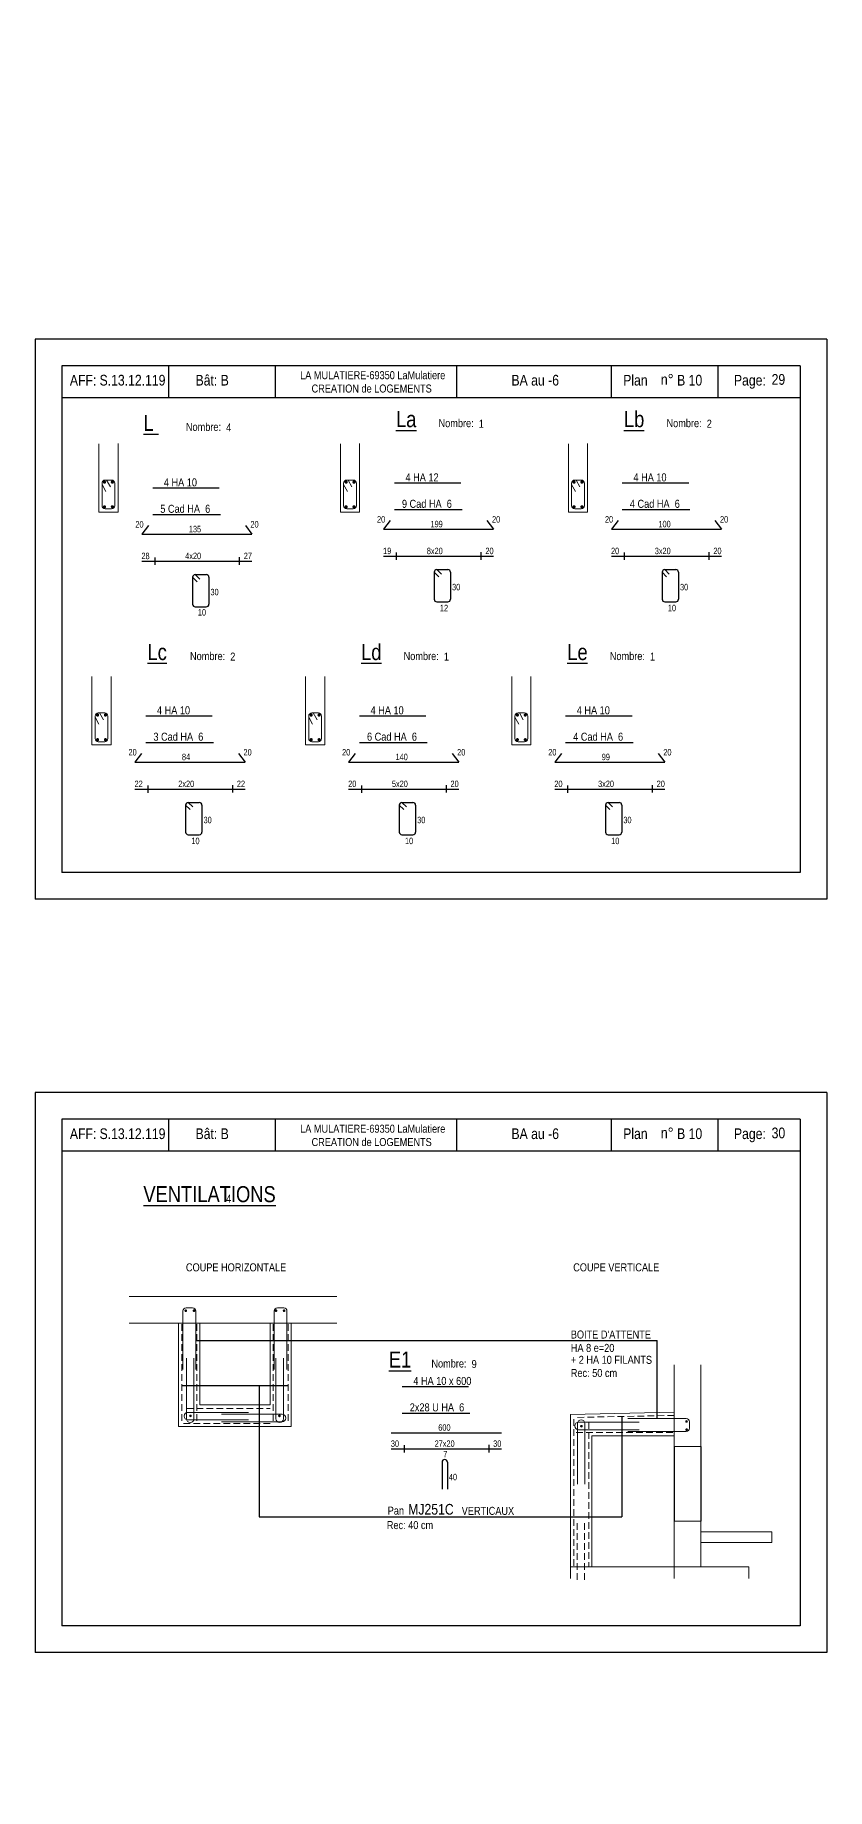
# Model space of a CAD drawing. Header units: metres. Extents: x -9927 to 45032, y -190416 to 12166.
# Drawn here: x -754 to 731, y -128105 to -124817 of the extents above; entities that cross this region are included whole.
import ezdxf

# ---------------------------------------------------------------- set-up
doc = ezdxf.new("R2010")
doc.units = ezdxf.units.M
doc.header["$PDMODE"] = 65
doc.linetypes.add('CACHE2', pattern=[0.1875, 0.125, -0.0625])
for name, color, linetype in [('01_cote_gen', 4, 'Continuous'), ('01_fenetres', 171, 'Continuous'), ('01_linteaux', 3, 'Continuous'), ('01_murs_coup', 5, 'Continuous'), ('01_poch_BN', 9, 'Continuous'), ('01_poch_murs', 251, 'Continuous'), ('01_sem', 42, 'Continuous'), ('01_texte', 230, 'Continuous'), ('AA_COTES', 2, 'Continuous')]:
    doc.layers.add(name, color=color, linetype=linetype)
doc.styles.add('STYLE2', font='ARIALN.TTF')
doc.dimstyles.new('JB25', dxfattribs={"dimscale": 0.1, "dimtxt": 150, "dimasz": 17, "dimexe": 0.1, "dimexo": 0.1, "dimgap": 0.09, "dimtad": 1, "dimdec": 1, "dimlfac": 0.5, "dimdsep": 46, "dimtxsty": 'STYLE2', "dimblk1": 'BOND_G', "dimblk2": 'BOND_D', "dimsah": 1, "dimcen": 1.5, "dimdle": 0.01, "dimse1": 1, "dimse2": 1, "dimclrd": 4, "dimclre": 2, "dimclrt": 5, "dimadec": 0, "dimazin": 0, "dimtfac": 2.333333, "dimtdec": 1, "dimtix": 1, "dimtmove": 2, "dimatfit": 3, "dimldrblk": 'BOND_G', "dimfxl": 1, "dimtolj": 1, "dimtzin": 0, "dimarcsym": 0})

# ---------------------------------------------------------------- blocks, each defined once
blk = doc.blocks.new('BOND_G')
at = {"layer": 'AA_COTES', "color": 0}
for p, q in [((5, 0), (-5, 0)), ((1.8, 1.8), (-1.8, -1.8)), ((0, -5), (0, 15))]:
    blk.add_line(p, q, dxfattribs=at)
blk = doc.blocks.new('BOND_D')
at = {"layer": 'AA_COTES', "color": 0}
for p, q in [((5, 0), (-5, 0)), ((-1.8, -1.8), (1.8, 1.8)), ((0, 5), (0, -15))]:
    blk.add_line(p, q, dxfattribs=at)
blk = doc.blocks.new('*D1681')
at = {"layer": '01_poch_murs', "color": 4, "lineweight": -2, "transparency": 16777216}
blk.add_line((-184.6, 82.3), (-158, 82.3), dxfattribs=at)
at = {"layer": 'DEFPOINTS', "color": 0, "lineweight": 0, "transparency": 16777216}
for p in [(-156.3, 82.3), (-186.3, 0), (-156.3, -170313.1)]:
    blk.add_point(p, dxfattribs=at)
at = {"layer": '01_poch_murs', "color": 4, "lineweight": -2, "transparency": 16777216, "xscale": 1.7, "yscale": 1.7, "zscale": 1.7, "rotation": 180}
blk.add_blockref('BOND_G', (-186.3, 82.3), dxfattribs=at)
at = {"layer": '01_poch_murs', "color": 4, "lineweight": -2, "transparency": 16777216, "xscale": 1.7, "yscale": 1.7, "zscale": 1.7}
blk.add_blockref('BOND_D', (-156.3, 82.3), dxfattribs=at)
at = {"layer": '01_poch_murs', "color": 5, "transparency": 16777216, "insert": (-171.3, 90), "char_height": 15, "attachment_point": 5, "style": 'STYLE2'}
blk.add_mtext('\\A1;15', dxfattribs=at)

msp = doc.modelspace()

# ---------------------------------------------------------------- linework, layer by layer
at = {"layer": '01_cote_gen', "lineweight": 0}
for p, q in [((-484.7, -127231.77), (-484.7, -127425.77)), ((-444.91, -127231.77), (-444.91, -127385.14)), ((-313.13, -127231.77), (-313.13, -127385.14)), ((-273.34, -127231.77), (-273.34, -127425.77))]:
    msp.add_line(p, q, dxfattribs=at)
at = {"layer": '01_fenetres', "ltscale": 30}
for p, q in [((-703.86, -125436.84), (-703.86, -126386.84)), ((-703.86, -125436.84), (-703.86, -126386.84)), ((-703.86, -125436.84), (-703.86, -126386.84)), ((681.14, -125436.84), (-703.86, -125436.84)), ((-503.86, -125436.84), (-503.86, -125496.84)), ((-303.46, -125436.84), (-303.46, -125496.84)), ((36.71, -125436.84), (36.71, -125496.84)), ((327.01, -125496.84), (327.01, -125436.84)), ((527.01, -125496.84), (527.01, -125436.84)), ((681.14, -125436.84), (681.14, -126386.84)), ((681.14, -125496.84), (-703.86, -125496.84)), ((681.14, -126386.84), (-703.86, -126386.84)), ((-703.86, -126849.45), (-703.86, -127799.45)), ((-703.86, -126849.45), (-703.86, -127799.45)), ((-703.86, -126849.45), (-703.86, -127799.45)), ((681.14, -126849.45), (-703.86, -126849.45)), ((-503.86, -126849.45), (-503.86, -126909.45)), ((-303.46, -126849.45), (-303.46, -126909.45)), ((36.71, -126849.45), (36.71, -126909.45)), ((327.01, -126909.45), (327.01, -126849.45)), ((527.01, -126909.45), (527.01, -126849.45)), ((681.14, -126849.45), (681.14, -127799.45)), ((681.14, -126909.45), (-703.86, -126909.45)), ((681.14, -127799.45), (-703.86, -127799.45))]:
    msp.add_line(p, q, dxfattribs=at)
at = {"layer": '01_linteaux', "linetype": 'ByBlock', "lineweight": 18}
for p, q in [((-634.28, -125583.15), (-634.28, -125711.22)), ((-598.28, -125582.63), (-598.28, -125711.22)), ((-181.16, -125583.15), (-181.16, -125711.22)), ((-145.16, -125582.63), (-145.16, -125711.22)), ((246.3, -125583.15), (246.3, -125711.22)), ((282.3, -125582.63), (282.3, -125711.22)), ((-628.28, -125657.22), (-628.28, -125699.22)), ((-628.28, -125659.38), (-621.05, -125672.37)), ((-622.28, -125651.22), (-610.28, -125651.22)), ((-619.89, -125651.22), (-612.66, -125664.2)), ((-604.28, -125657.22), (-604.28, -125699.22)), ((-175.16, -125657.22), (-175.16, -125699.22)), ((-175.16, -125659.38), (-167.93, -125672.37)), ((-169.16, -125651.22), (-157.16, -125651.22)), ((-166.77, -125651.22), (-159.54, -125664.2)), ((-151.16, -125657.22), (-151.16, -125699.22)), ((252.3, -125657.22), (252.3, -125699.22)), ((252.3, -125659.38), (259.53, -125672.37)), ((258.3, -125651.22), (270.3, -125651.22)), ((260.7, -125651.22), (267.93, -125664.2)), ((276.3, -125657.22), (276.3, -125699.22)), ((-634.28, -125711.22), (-612.28, -125711.22)), ((-622.28, -125705.22), (-610.28, -125705.22)), ((-612.28, -125711.22), (-598.28, -125711.22)), ((-612.28, -125711.22), (-612.28, -125711.22)), ((-181.16, -125711.22), (-159.16, -125711.22)), ((-169.16, -125705.22), (-157.16, -125705.22)), ((-159.16, -125711.22), (-145.16, -125711.22)), ((-159.16, -125711.22), (-159.16, -125711.22)), ((246.3, -125711.22), (268.3, -125711.22)), ((258.3, -125705.22), (270.3, -125705.22)), ((268.3, -125711.22), (282.3, -125711.22)), ((268.3, -125711.22), (268.3, -125711.22)), ((-647.24, -126019.76), (-647.24, -126147.83)), ((-611.24, -126019.25), (-611.24, -126147.83)), ((-246.64, -126019.76), (-246.64, -126147.83)), ((-210.64, -126019.25), (-210.64, -126147.83)), ((140.03, -126019.76), (140.03, -126147.83)), ((176.03, -126019.25), (176.03, -126147.83)), ((-635.24, -126087.83), (-623.24, -126087.83)), ((-632.85, -126087.83), (-625.62, -126100.82)), ((-234.64, -126087.83), (-222.64, -126087.83)), ((-232.25, -126087.83), (-225.02, -126100.82)), ((152.03, -126087.83), (164.03, -126087.83)), ((154.42, -126087.83), (161.65, -126100.82)), ((-641.24, -126093.83), (-641.24, -126135.83)), ((-641.24, -126096), (-634.01, -126108.98)), ((-617.24, -126093.83), (-617.24, -126135.83)), ((-240.64, -126093.83), (-240.64, -126135.83)), ((-240.64, -126096), (-233.41, -126108.98)), ((-216.64, -126093.83), (-216.64, -126135.83)), ((146.03, -126093.83), (146.03, -126135.83)), ((146.03, -126096), (153.26, -126108.98)), ((170.03, -126093.83), (170.03, -126135.83)), ((-647.24, -126147.83), (-625.24, -126147.83)), ((-635.24, -126141.83), (-623.24, -126141.83)), ((-625.24, -126147.83), (-611.24, -126147.83)), ((-625.24, -126147.83), (-625.24, -126147.83)), ((-246.64, -126147.83), (-224.64, -126147.83)), ((-234.64, -126141.83), (-222.64, -126141.83)), ((-224.64, -126147.83), (-210.64, -126147.83)), ((-224.64, -126147.83), (-224.64, -126147.83)), ((140.03, -126147.83), (162.03, -126147.83)), ((152.03, -126141.83), (164.03, -126141.83)), ((162.03, -126147.83), (176.03, -126147.83)), ((162.03, -126147.83), (162.03, -126147.83))]:
    msp.add_line(p, q, dxfattribs=at)
at = {"layer": '01_linteaux', "linetype": 'Continuous'}
for p, q in [((-370.8, -125795.97), (-370.8, -125809.92)), ((-100.43, -125793.99), (106.03, -125793.99)), ((-76.42, -125787.28), (-76.42, -125800.69)), ((82.32, -125786.62), (82.32, -125800.57)), ((327.04, -125793.99), (533.5, -125793.99)), ((351.05, -125787.28), (351.05, -125800.69)), ((509.79, -125786.62), (509.79, -125800.57)), ((-553.55, -125803.33), (-347.09, -125803.33)), ((-529.54, -125796.63), (-529.54, -125810.04)), ((-453.48, -125828.38), (-432.86, -125828.38)), ((-453.48, -125828.38), (-445.07, -125836.7)), ((-5.36, -125824.04), (-5.36, -125874.56)), ((-5.36, -125824.04), (3.05, -125832.36)), ((-0.36, -125819.04), (20.27, -125819.04)), ((-0.36, -125819.04), (8.05, -125827.36)), ((25.27, -125824.04), (25.27, -125874.56)), ((422.11, -125824.04), (422.11, -125874.56)), ((422.11, -125824.04), (430.51, -125832.36)), ((427.11, -125819.04), (447.73, -125819.04)), ((427.11, -125819.04), (435.51, -125827.36)), ((452.73, -125824.04), (452.73, -125874.56)), ((-458.48, -125833.38), (-458.48, -125883.91)), ((-458.48, -125833.38), (-450.07, -125841.7)), ((-427.86, -125833.38), (-427.86, -125883.91)), ((-453.48, -125888.91), (-432.86, -125888.91)), ((-427.86, -125881.88), (-427.86, -125883.91)), ((-0.36, -125879.56), (20.27, -125879.56)), ((25.27, -125872.53), (25.27, -125874.56)), ((427.11, -125879.56), (447.73, -125879.56)), ((452.73, -125872.53), (452.73, -125874.56)), ((-383.76, -126223.24), (-383.76, -126237.19)), ((16.84, -126223.24), (16.84, -126237.19)), ((403.51, -126223.24), (403.51, -126237.19)), ((-566.51, -126230.6), (-360.05, -126230.6)), ((-542.5, -126223.89), (-542.5, -126237.31)), ((-466.44, -126255.65), (-445.82, -126255.65)), ((-466.44, -126255.65), (-458.03, -126263.97)), ((-165.91, -126230.6), (40.55, -126230.6)), ((-141.9, -126223.89), (-141.9, -126237.31)), ((-65.84, -126255.65), (-45.22, -126255.65)), ((-65.84, -126255.65), (-57.43, -126263.97)), ((220.76, -126230.6), (427.22, -126230.6)), ((244.77, -126223.89), (244.77, -126237.31)), ((320.83, -126255.65), (341.45, -126255.65)), ((320.83, -126255.65), (329.24, -126263.97)), ((-471.44, -126260.65), (-471.44, -126311.18)), ((-471.44, -126260.65), (-463.03, -126268.97)), ((-440.82, -126260.65), (-440.82, -126311.18)), ((-70.84, -126260.65), (-70.84, -126311.18)), ((-70.84, -126260.65), (-62.43, -126268.97)), ((-40.22, -126260.65), (-40.22, -126311.18)), ((315.83, -126260.65), (315.83, -126311.18)), ((315.83, -126260.65), (324.24, -126268.97)), ((346.45, -126260.65), (346.45, -126311.18)), ((-466.44, -126316.18), (-445.82, -126316.18)), ((-440.82, -126309.15), (-440.82, -126311.18)), ((-65.84, -126316.18), (-45.22, -126316.18)), ((-40.22, -126309.15), (-40.22, -126311.18)), ((320.83, -126316.18), (341.45, -126316.18)), ((346.45, -126309.15), (346.45, -126311.18)), ((-85.79, -127467.48), (120.66, -127467.48)), ((-61.79, -127460.78), (-61.79, -127474.19)), ((96.95, -127460.12), (96.95, -127474.07)), ((9.28, -127492.44), (9.28, -127542.97)), ((19.28, -127492.44), (19.28, -127542.97))]:
    msp.add_line(p, q, dxfattribs=at)
at = {"layer": '01_linteaux', "ltscale": 0.5}
for p, q in [((444.49, -127462.72), (444.49, -127602.72)), ((494.49, -127462.72), (494.49, -127602.72))]:
    msp.add_line(p, q, dxfattribs=at)
at = {"layer": '01_linteaux', "linetype": 'ByBlock', "lineweight": 18}
for centre, start, end in [((-622.28, -125657.22), 90, 180), ((-610.28, -125657.22), 0, 90), ((-169.16, -125657.22), 90, 180), ((-157.16, -125657.22), 0, 90), ((258.3, -125657.22), 90, 180), ((270.3, -125657.22), 0, 90), ((-622.28, -125699.22), 180, 270), ((-610.28, -125699.22), 270, 0), ((-169.16, -125699.22), 180, 270), ((-157.16, -125699.22), 270, 0), ((258.3, -125699.22), 180, 270), ((270.3, -125699.22), 270, 0), ((-635.24, -126093.83), 90, 180), ((-623.24, -126093.83), 0, 90), ((-234.64, -126093.83), 90, 180), ((-222.64, -126093.83), 0, 90), ((152.03, -126093.83), 90, 180), ((164.03, -126093.83), 0, 90), ((-635.24, -126135.83), 180, 270), ((-623.24, -126135.83), 270, 0), ((-234.64, -126135.83), 180, 270), ((-222.64, -126135.83), 270, 0), ((152.03, -126135.83), 180, 270), ((164.03, -126135.83), 270, 0)]:
    msp.add_arc(centre, 6, start, end, dxfattribs=at)
at = {"layer": '01_linteaux', "linetype": 'Continuous'}
for centre, start, end in [((-453.48, -125833.38), 90, 180), ((-432.86, -125833.38), 0, 90), ((-0.36, -125824.04), 90, 180), ((20.27, -125824.04), 0, 90), ((427.11, -125824.04), 90, 180), ((447.73, -125824.04), 0, 90), ((-453.48, -125883.91), 180, 270), ((-432.86, -125883.91), 270, 0), ((-0.36, -125874.56), 180, 270), ((20.27, -125874.56), 270, 0), ((427.11, -125874.56), 180, 270), ((447.73, -125874.56), 270, 0), ((-466.44, -126260.65), 90, 180), ((-445.82, -126260.65), 0, 90), ((-65.84, -126260.65), 90, 180), ((-45.22, -126260.65), 0, 90), ((320.83, -126260.65), 90, 180), ((341.45, -126260.65), 0, 90), ((-466.44, -126311.18), 180, 270), ((-445.82, -126311.18), 270, 0), ((-65.84, -126311.18), 180, 270), ((-45.22, -126311.18), 270, 0), ((320.83, -126311.18), 180, 270), ((341.45, -126311.18), 270, 0), ((14.28, -127492.44), 90, 180), ((14.28, -127492.44), 0, 90)]:
    msp.add_arc(centre, 5, start, end, dxfattribs=at)
at = {"layer": '01_murs_coup', "lineweight": 0}
for p, q in [((-577.28, -127181.77), (-188.1, -127181.77)), ((-577.28, -127231.77), (-188.1, -127231.77)), ((444.49, -127310.03), (444.49, -127462.72)), ((494.49, -127310.03), (494.49, -127462.72)), ((-444.91, -127385.14), (-313.13, -127385.14)), ((250.49, -127402.72), (444.49, -127398.72)), ((250.49, -127402.72), (250.49, -127688.72)), ((-484.7, -127425.77), (-273.34, -127425.77)), ((290.49, -127442.72), (444.49, -127442.72)), ((290.49, -127442.72), (290.49, -127688.72)), ((444.49, -127462.72), (494.49, -127462.72)), ((444.49, -127602.72), (494.49, -127602.72)), ((444.49, -127602.72), (444.49, -127688.72)), ((494.49, -127602.72), (494.49, -127688.72)), ((494.49, -127622.72), (627.91, -127622.72)), ((494.49, -127642.72), (627.91, -127642.72)), ((444.49, -127688.72), (250.49, -127688.72)), ((250.49, -127688.72), (250.49, -127710.31)), ((444.49, -127688.72), (444.49, -127710.31)), ((444.49, -127688.72), (584.49, -127688.72)), ((584.49, -127688.72), (584.49, -127710.31))]:
    msp.add_line(p, q, dxfattribs=at)
at = {"layer": '01_poch_BN', "lineweight": 0}
msp.add_line((627.91, -127622.72), (627.91, -127642.72), dxfattribs=at)
at = {"layer": '01_sem', "color": 2, "lineweight": 0, "ltscale": 7}
for p, q in [((-476.55, -127208.89), (-476.55, -127318.43)), ((-470.55, -127202.89), (-458.55, -127202.89)), ((-452.55, -127208.89), (-452.55, -127318.43)), ((-305.48, -127208.89), (-305.48, -127318.43)), ((-287.48, -127202.89), (-299.48, -127202.89)), ((-281.48, -127208.89), (-281.48, -127318.43)), ((-469.86, -127297.44), (-469.86, -127411)), ((-455.86, -127297.44), (-455.86, -127411)), ((-302.18, -127297.44), (-302.18, -127411)), ((-288.18, -127297.44), (-288.18, -127411)), ((-353.78, -127399.01), (-467.34, -127399.01)), ((-290.7, -127402.59), (-404.26, -127402.59)), ((-353.78, -127413.01), (-467.34, -127413.01)), ((-290.7, -127416.59), (-404.26, -127416.59)), ((263.25, -127533.53), (263.25, -127419.97)), ((378.83, -127417.46), (265.27, -127417.46)), ((378.83, -127431.46), (265.27, -127431.46)), ((277.25, -127533.53), (277.25, -127419.97)), ((467.38, -127410.76), (357.83, -127410.76)), ((467.38, -127434.76), (357.83, -127434.76)), ((473.38, -127416.76), (473.38, -127428.76))]:
    msp.add_line(p, q, dxfattribs=at)
at = {"layer": '01_sem', "color": 2, "linetype": 'CACHE2', "lineweight": 0, "ltscale": 100}
for p, q in [((-478.7, -127415.17), (-478.7, -127231.77)), ((-450.59, -127415.17), (-450.59, -127231.77)), ((-307.45, -127415.17), (-307.45, -127231.77)), ((-279.34, -127415.17), (-279.34, -127231.77)), ((-469.9, -127391.77), (-313.13, -127391.77)), ((263.58, -127408.45), (444.62, -127404.72)), ((-475.53, -127419.77), (-313.13, -127419.77)), ((256.49, -127411.78), (256.49, -127688.72)), ((261.1, -127436.72), (444.49, -127436.72)), ((284.49, -127417.41), (284.49, -127688.72)), ((263.06, -127606.81), (263.06, -127717.7)), ((276.28, -127606.81), (276.28, -127717.7))]:
    msp.add_line(p, q, dxfattribs=at)
at = {"layer": '01_sem', "color": 2, "lineweight": 0, "ltscale": 7, "const_width": 2.5, "flags": 128}
for points in [[(-471.23, -127207.16, -1), (-471.23, -127209.66, -1)], [(-455.9, -127207.09, -1), (-455.9, -127209.59, -1)], [(-302.14, -127207.09, 1), (-302.14, -127209.59, 1)], [(-286.81, -127207.16, 1), (-286.81, -127209.66, 1)], [(-462.42, -127404.31, -1), (-462.42, -127406.81, -1)], [(-295.62, -127404.31, 1), (-295.62, -127406.81, 1)], [(271.95, -127424.89, -1), (269.45, -127424.89, -1)], [(469.11, -127416.09, -1), (466.61, -127416.09, -1)], [(469.18, -127431.41, -1), (466.68, -127431.41, -1)]]:
    msp.add_lwpolyline(points, format="xyb", close=True, dxfattribs=at)
at = {"layer": '01_sem', "color": 2, "lineweight": 0, "ltscale": 7}
for centre, radius, start, end in [((-470.55, -127208.89), 6, 90, 180), ((-458.55, -127208.89), 6, 0, 90), ((-299.48, -127208.89), 6, 90, 180), ((-287.48, -127208.89), 6, 0, 90), ((-467.34, -127406.01), 7, 90, 270), ((-290.7, -127409.59), 7, 270, 90), ((-462.86, -127411), 7, 180, 0), ((-295.18, -127411), 7, 180, 0), ((265.27, -127424.46), 7, 90, 270), ((270.25, -127419.97), 7, 0, 180), ((467.38, -127416.76), 6, 0, 90), ((467.38, -127428.76), 6, 270, 0)]:
    msp.add_arc(centre, radius, start, end, dxfattribs=at)
at = {"layer": '01_texte', "ltscale": 30}
for p, q in [((-753.86, -125386.84), (-753.86, -126436.84)), ((731.14, -125386.84), (-753.86, -125386.84)), ((731.14, -125386.84), (731.14, -126436.84)), ((-80.06, -125656.68), (44.57, -125656.68)), ((347.41, -125656.68), (472.03, -125656.68)), ((-533.18, -125666.02), (-408.56, -125666.02)), ((-533.18, -125716.01), (-406.34, -125716.01)), ((-88.01, -125726.91), (-100.43, -125743.46)), ((-80.06, -125706.66), (46.79, -125706.66)), ((93.62, -125726.91), (106.03, -125743.46)), ((339.46, -125726.91), (327.04, -125743.46)), ((347.41, -125706.66), (474.25, -125706.66)), ((521.08, -125726.91), (533.5, -125743.46)), ((-541.13, -125736.25), (-553.55, -125752.8)), ((-553.55, -125752.8), (-347.09, -125752.8)), ((-359.5, -125736.25), (-347.09, -125752.8)), ((-100.43, -125743.46), (106.03, -125743.46)), ((327.04, -125743.46), (533.5, -125743.46)), ((-546.14, -126093.29), (-421.52, -126093.29)), ((-145.54, -126093.29), (-20.92, -126093.29)), ((241.13, -126093.29), (365.75, -126093.29)), ((-546.14, -126143.27), (-419.3, -126143.27)), ((-145.54, -126143.27), (-18.7, -126143.27)), ((241.13, -126143.27), (367.97, -126143.27)), ((-554.09, -126163.52), (-566.51, -126180.07)), ((-566.51, -126180.07), (-360.05, -126180.07)), ((-372.46, -126163.52), (-360.05, -126180.07)), ((-153.49, -126163.52), (-165.91, -126180.07)), ((-165.91, -126180.07), (40.55, -126180.07)), ((28.14, -126163.52), (40.55, -126180.07)), ((233.18, -126163.52), (220.76, -126180.07)), ((220.76, -126180.07), (427.22, -126180.07)), ((414.81, -126163.52), (427.22, -126180.07)), ((731.14, -126436.84), (-753.86, -126436.84)), ((-753.86, -126799.45), (-753.86, -127849.45)), ((731.14, -126799.45), (-753.86, -126799.45)), ((731.14, -126799.45), (731.14, -127849.45)), ((-65.43, -127350.55), (59.2, -127350.55)), ((-65.43, -127400.53), (61.42, -127400.53)), ((-85.79, -127437.32), (120.66, -127437.32)), ((731.14, -127849.45), (-753.86, -127849.45))]:
    msp.add_line(p, q, dxfattribs=at)
at = {"layer": '01_texte'}
for p, q in [((-452.55, -127264.43), (412.6, -127264.43)), ((412.6, -127410.76), (412.6, -127264.43)), ((-279.34, -127349.04), (-478.7, -127349.04)), ((-333.65, -127349.04), (-333.65, -127594.81)), ((346.74, -127406.74), (346.74, -127594.81)), ((-333.65, -127594.81), (346.74, -127594.81))]:
    msp.add_line(p, q, dxfattribs=at)
at = {"layer": '01_texte', "ltscale": 30, "const_width": 3, "flags": 128}
for points in [[(-622.21, -125655.14, 1), (-625.21, -125655.14, 1)], [(-610.36, -125655.14, -1), (-607.36, -125655.14, -1)], [(-169.09, -125655.14, 1), (-172.09, -125655.14, 1)], [(-157.24, -125655.14, -1), (-154.24, -125655.14, -1)], [(258.38, -125655.14, 1), (255.38, -125655.14, 1)], [(270.23, -125655.14, -1), (273.23, -125655.14, -1)], [(-622.21, -125701.29, -1), (-625.21, -125701.29, -1)], [(-610.36, -125701.29, 1), (-607.36, -125701.29, 1)], [(-169.09, -125701.29, -1), (-172.09, -125701.29, -1)], [(-157.24, -125701.29, 1), (-154.24, -125701.29, 1)], [(258.38, -125701.29, -1), (255.38, -125701.29, -1)], [(270.23, -125701.29, 1), (273.23, -125701.29, 1)], [(-635.17, -126091.76, 1), (-638.17, -126091.76, 1)], [(-623.32, -126091.76, -1), (-620.32, -126091.76, -1)], [(-234.57, -126091.76, 1), (-237.57, -126091.76, 1)], [(-222.72, -126091.76, -1), (-219.72, -126091.76, -1)], [(152.1, -126091.76, 1), (149.1, -126091.76, 1)], [(163.95, -126091.76, -1), (166.95, -126091.76, -1)], [(-635.17, -126137.91, -1), (-638.17, -126137.91, -1)], [(-623.32, -126137.91, 1), (-620.32, -126137.91, 1)], [(-234.57, -126137.91, -1), (-237.57, -126137.91, -1)], [(-222.72, -126137.91, 1), (-219.72, -126137.91, 1)], [(152.1, -126137.91, -1), (149.1, -126137.91, -1)], [(163.95, -126137.91, 1), (166.95, -126137.91, 1)]]:
    msp.add_lwpolyline(points, format="xyb", close=True, dxfattribs=at)

# ---------------------------------------------------------------- texts
at = {"layer": '01_texte', "style": 'STYLE2'}
for s, height, p in [('AFF:', 20, (-688.56, -125473.99)), ('S.13.12.119', 20, (-632.9, -125473.99)), ('Bât: B', 20, (-452.92, -125473.99)), ('LA MULATIERE-69350 LaMulatiere', 15, (-256.76, -125462.12)), ('BA au -6', 20, (139.54, -125473.99)), ('Plan', 20, (349.06, -125473.99)), ('n%%D', 20, (419.74, -125472.55)), ('B 10', 20, (450.09, -125473.99)), ('Page:', 20, (556.73, -125473.99)), ('29', 20, (627.41, -125472.55)), ('CREATION de LOGEMENTS', 15, (-235.28, -125487.12)), ('%%UL ', 30, (-550.76, -125559.11)), ('%%ULa', 30, (-77, -125552.05)), ('%%ULb', 30, (350.47, -125552.05)), ('Nombre:', 15, (-470.95, -125559.11)), ('4', 15, (-395.53, -125560.12)), ('Nombre:', 15, (2.81, -125552.05)), ('1', 15, (78.23, -125553.06)), ('Nombre:', 15, (430.28, -125552.05)), ('2', 15, (505.7, -125553.06)), ('4 HA 10', 15, (-512.31, -125663.07)), ('4 HA 12', 15, (-59.19, -125653.72)), ('4 HA 10', 15, (368.28, -125653.72)), ('5 Cad HA  6', 15, (-518.99, -125712.56)), ('9 Cad HA  6', 15, (-65.86, -125703.21)), ('4 Cad HA  6', 15, (361.6, -125703.21)), ('20', 12, (-565.69, -125740.2)), ('20', 12, (-349.95, -125740.2)), ('20', 12, (-112.56, -125730.85)), ('199', 12, (-12.31, -125739.66)), ('20', 12, (103.17, -125730.85)), ('20', 12, (314.9, -125730.85)), ('100', 12, (415.16, -125739.66)), ('20', 12, (530.64, -125730.85)), ('135', 12, (-465.43, -125749.01)), ('28', 12, (-554.32, -125799.43)), ('4x20', 12, (-472.28, -125799.43)), ('27', 12, (-362.43, -125799.43)), ('19', 12, (-101.2, -125790.08)), ('8x20', 12, (-19.16, -125790.08)), ('20', 12, (90.69, -125790.08)), ('20', 12, (326.27, -125790.08)), ('3x20', 12, (408.31, -125790.08)), ('20', 12, (518.16, -125790.08)), ('30', 12, (-424.91, -125867.2)), ('30', 12, (28.21, -125857.85)), ('30', 12, (455.68, -125857.85)), ('10', 12, (-448.49, -125905.16)), ('12', 12, (5.37, -125897.11)), ('10', 12, (432.83, -125897.11)), ('%%ULc', 30, (-543.08, -125988.67)), ('%%ULd', 30, (-142.48, -125988.67)), ('%%ULe', 30, (244.19, -125988.67)), ('Nombre:', 15, (-463.27, -125988.67)), ('2', 15, (-387.85, -125989.68)), ('Nombre:', 15, (-62.67, -125988.67)), ('1', 15, (12.75, -125989.68)), ('Nombre:', 15, (324, -125988.67)), ('1', 15, (399.42, -125989.68)), ('4 HA 10', 15, (-525.27, -126090.34)), ('4 HA 10', 15, (-124.67, -126090.34)), ('4 HA 10', 15, (262, -126090.34)), ('3 Cad HA  6', 15, (-531.95, -126139.83)), ('6 Cad HA  6', 15, (-131.34, -126139.83)), ('4 Cad HA  6', 15, (255.33, -126139.83)), ('20', 12, (-578.65, -126167.47)), ('20', 12, (-362.91, -126167.47)), ('20', 12, (-178.05, -126167.47)), ('20', 12, (37.69, -126167.47)), ('20', 12, (208.62, -126167.47)), ('20', 12, (424.36, -126167.47)), ('84', 12, (-478.39, -126176.28)), ('140', 12, (-77.79, -126176.28)), ('99', 12, (308.88, -126176.28)), ('22', 12, (-567.28, -126226.7)), ('2x20', 12, (-485.24, -126226.7)), ('22', 12, (-375.39, -126226.7)), ('20', 12, (-166.68, -126226.7)), ('5x20', 12, (-84.64, -126226.7)), ('20', 12, (25.21, -126226.7)), ('20', 12, (219.99, -126226.7)), ('3x20', 12, (302.03, -126226.7)), ('20', 12, (411.88, -126226.7)), ('30', 12, (-437.87, -126294.47)), ('30', 12, (-37.27, -126294.47)), ('30', 12, (349.4, -126294.47)), ('10', 12, (-460.71, -126333.72)), ('10', 12, (-60.11, -126333.72)), ('10', 12, (326.56, -126333.72)), ('AFF:', 20, (-688.56, -126886.6)), ('S.13.12.119', 20, (-632.9, -126886.6)), ('Bât: B', 20, (-452.92, -126886.6)), ('LA MULATIERE-69350 LaMulatiere', 15, (-256.76, -126874.74)), ('BA au -6', 20, (139.54, -126886.6)), ('Plan', 20, (349.06, -126886.6)), ('n%%D', 20, (419.74, -126885.16)), ('B 10', 20, (450.09, -126886.6)), ('Page:', 20, (556.73, -126886.6)), ('30', 20, (627.41, -126885.16)), ('CREATION de LOGEMENTS', 15, (-235.28, -126899.74)), ('%%UVENTILATIONS', 30, (-550.76, -127004.93)), ('4', 15, (-395.53, -127005.94)), ('COUPE HORIZONTALE', 15, (-470.95, -127134.62)), ('COUPE VERTICALE', 15, (255.32, -127134.62)), ("BOITE D'ATTENTE", 15, (250.84, -127260.55)), ('HA 8 e=20', 15, (250.84, -127285.7)), ('%%UE1', 30, (-90.4, -127314.91)), ('Nombre:', 15, (-10.59, -127314.91)), ('9', 15, (64.83, -127315.92)), ('+ 2 HA 10 FILANTS', 15, (250.84, -127308)), ('4 HA 10 x 600', 15, (-44.56, -127347.59)), ('Rec: 50 cm', 15, (250.84, -127332.66)), ('2x28 U HA  6', 15, (-51.23, -127397.08)), ('600', 12, (2.32, -127433.53)), ('30', 12, (-86.56, -127463.58)), ('27x20', 12, (-4.52, -127463.58)), ('7', 12, (11.6, -127483.41)), ('30', 12, (105.32, -127463.58)), ('40', 12, (22.22, -127526.26)), ('MJ251C', 20, (-54.14, -127590.69)), ('Rec: 40 cm', 15, (-94.22, -127617.8)), (' Pan    ', 15, (-97.37, -127590.69)), ('VERTICAUX', 15, (46.26, -127591.16))]:
    msp.add_text(s, height=height, dxfattribs=at).set_placement(p)

# ---------------------------------------------------------------- dimensions: what is measured, and where the dimension line sits
at = {"layer": '01_poch_murs'}
dim = msp.add_linear_dim(base=(-156.3, 82.34), p1=(-186.26, 0), p2=(-156.3, -170313.05), dimstyle='JB25', dxfattribs=at)
dim.commit()
dim.dimension.update_dxf_attribs({"geometry": '*D1681', "text_midpoint": (-171.28, 90)})

doc.saveas('drawing.dxf')
